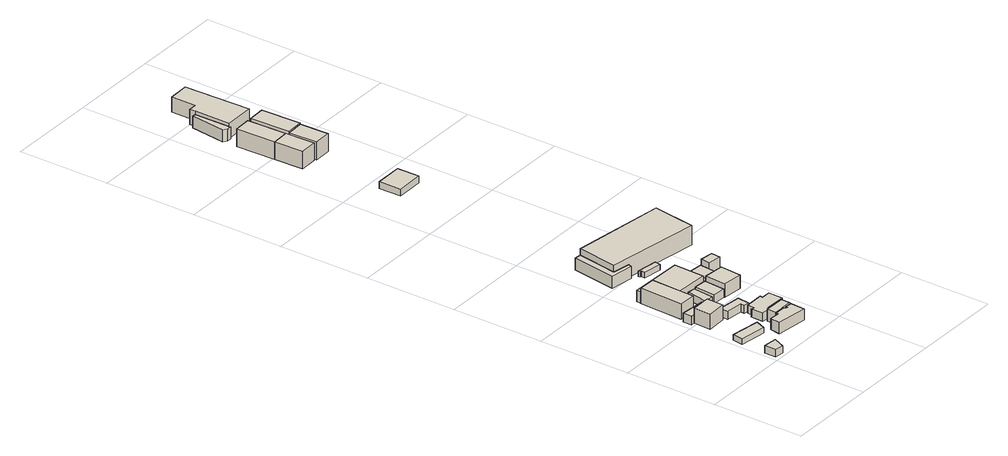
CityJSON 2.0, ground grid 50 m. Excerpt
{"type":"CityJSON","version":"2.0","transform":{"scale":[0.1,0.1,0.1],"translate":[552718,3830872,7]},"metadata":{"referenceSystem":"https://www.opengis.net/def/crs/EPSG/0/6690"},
"CityObjects":{
"building1":{"type":"Building","attributes":{"計測周辺長":25.78,"1/2500図郭":99,"区名":"平野区","町丁目名称":"加美南５丁目","class":"3001","usage":"441","measuredHeight":4,"storeysAboveGround":2,"BuildingDetailAttribute.buildingRoofEdgeArea":40.19,"BuildingDetailAttribute.buildingStructureType":"610","BuildingDetailAttribute.buildingStructureOrgType":"2","BuildingDetailAttribute.detailedUsage":"1510","BuildingDetailAttribute.specifiedBuildingCoverageRate":0.6,"BuildingDetailAttribute.surveyYear":2017,"BuildingRiverFloodingRiskAttribute.description":"2","BuildingRiverFloodingRiskAttribute.rank":"1","BuildingRiverFloodingRiskAttribute.depth":0.01,"BuildingRiverFloodingRiskAttribute.adminType":"1","BuildingRiverFloodingRiskAttribute.scale":"1","BuildingRiverFloodingRiskAttribute.duration":11.97,"BuildingIDAttribute.prefecture":"27","BuildingIDAttribute.city":"27126"},"geometry":[{"type":"Solid","lod":"1","boundaries":[[[[0,1,2,3]],[[2,4,5,3]],[[1,6,4,2]],[[0,7,6,1]],[[3,5,7,0]],[[4,6,7,5]]]]}]},
"building2":{"type":"Building","attributes":{"計測周辺長":42.56,"1/2500図郭":99,"区名":"平野区","町丁目名称":"加美南５丁目","class":"3001","usage":"431","storeysAboveGround":1,"BuildingDetailAttribute.buildingRoofEdgeArea":89.76,"BuildingDetailAttribute.buildingStructureType":"610","BuildingDetailAttribute.buildingStructureOrgType":"2","BuildingDetailAttribute.detailedUsage":"1740","BuildingDetailAttribute.specifiedBuildingCoverageRate":0.6,"BuildingDetailAttribute.surveyYear":2017,"BuildingRiverFloodingRiskAttribute.description":"2","BuildingRiverFloodingRiskAttribute.rank":"1","BuildingRiverFloodingRiskAttribute.depth":0.01,"BuildingRiverFloodingRiskAttribute.adminType":"1","BuildingRiverFloodingRiskAttribute.scale":"1","BuildingRiverFloodingRiskAttribute.duration":11.77,"BuildingIDAttribute.prefecture":"27","BuildingIDAttribute.city":"27126"},"geometry":[{"type":"Solid","lod":"1","boundaries":[[[[8,9,10,11]],[[10,12,13,11]],[[9,14,12,10]],[[8,15,14,9]],[[11,13,15,8]],[[12,14,15,13]]]]}]},
"building3":{"type":"Building","attributes":{"計測周辺長":126.07,"1/2500図郭":99,"区名":"平野区","町丁目名称":"加美南５丁目","街区番号":13,"class":"3001","usage":"441","measuredHeight":8.3,"storeysAboveGround":2,"BuildingDetailAttribute.buildingRoofEdgeArea":678,"BuildingDetailAttribute.buildingStructureType":"610","BuildingDetailAttribute.buildingStructureOrgType":"2","BuildingDetailAttribute.detailedUsage":"1520","BuildingDetailAttribute.specifiedBuildingCoverageRate":0.6,"BuildingDetailAttribute.surveyYear":2017,"BuildingRiverFloodingRiskAttribute.description":"2","BuildingRiverFloodingRiskAttribute.rank":"1","BuildingRiverFloodingRiskAttribute.depth":0.06,"BuildingRiverFloodingRiskAttribute.adminType":"1","BuildingRiverFloodingRiskAttribute.scale":"1","BuildingRiverFloodingRiskAttribute.duration":11.92,"BuildingIDAttribute.prefecture":"27","BuildingIDAttribute.city":"27126"},"geometry":[{"type":"Solid","lod":"1","boundaries":[[[[16,17,18,19]],[[18,20,21,19]],[[17,22,20,18]],[[16,23,22,17]],[[19,21,23,16]],[[20,22,23,21]]]]}]},
"building4":{"type":"Building","attributes":{"計測周辺長":126.07,"1/2500図郭":99,"区名":"平野区","町丁目名称":"加美南５丁目","街区番号":13,"class":"3001","usage":"441","measuredHeight":4.7,"storeysAboveGround":2,"BuildingDetailAttribute.buildingRoofEdgeArea":678,"BuildingDetailAttribute.buildingStructureType":"610","BuildingDetailAttribute.buildingStructureOrgType":"2","BuildingDetailAttribute.detailedUsage":"1520","BuildingDetailAttribute.specifiedBuildingCoverageRate":0.6,"BuildingDetailAttribute.surveyYear":2017,"BuildingRiverFloodingRiskAttribute.description":"2","BuildingRiverFloodingRiskAttribute.rank":"1","BuildingRiverFloodingRiskAttribute.depth":0.06,"BuildingRiverFloodingRiskAttribute.adminType":"1","BuildingRiverFloodingRiskAttribute.scale":"1","BuildingRiverFloodingRiskAttribute.duration":11.92,"BuildingIDAttribute.prefecture":"27","BuildingIDAttribute.city":"27126"},"geometry":[{"type":"Solid","lod":"1","boundaries":[[[[19,24,25,26,16]],[[26,27,28,16]],[[25,29,27,26]],[[24,30,29,25]],[[19,31,30,24]],[[16,28,31,19]],[[27,29,30,31,28]]]]}]},
"building5":{"type":"Building","attributes":{"class":"3001","measuredHeight":8.4,"BuildingDetailAttribute.specifiedBuildingCoverageRate":0.6,"BuildingDetailAttribute.surveyYear":2017,"BuildingRiverFloodingRiskAttribute.description":"2","BuildingRiverFloodingRiskAttribute.rank":"1","BuildingRiverFloodingRiskAttribute.depth":0.051,"BuildingRiverFloodingRiskAttribute.adminType":"1","BuildingRiverFloodingRiskAttribute.scale":"1","BuildingRiverFloodingRiskAttribute.duration":11.08,"BuildingIDAttribute.prefecture":"27","BuildingIDAttribute.city":"27126"},"geometry":[{"type":"Solid","lod":"1","boundaries":[[[[32,33,34,35,36,37]],[[36,38,39,37]],[[35,40,38,36]],[[34,41,40,35]],[[33,42,41,34]],[[32,43,42,33]],[[37,39,43,32]],[[38,40,41,42,43,39]]]]}]},
"building6":{"type":"Building","attributes":{"class":"3001","measuredHeight":6.1,"BuildingDetailAttribute.surveyYear":2017,"BuildingRiverFloodingRiskAttribute.description":"2","BuildingRiverFloodingRiskAttribute.rank":"1","BuildingRiverFloodingRiskAttribute.depth":0.29,"BuildingRiverFloodingRiskAttribute.adminType":"1","BuildingRiverFloodingRiskAttribute.scale":"1","BuildingRiverFloodingRiskAttribute.duration":9.75,"BuildingIDAttribute.prefecture":"27","BuildingIDAttribute.city":"27126"},"geometry":[{"type":"Solid","lod":"1","boundaries":[[[[44,45,46,47,48,49,50,51,52,53,54]],[[53,55,56,54]],[[52,57,55,53]],[[51,58,57,52]],[[50,59,58,51]],[[49,60,59,50]],[[48,61,60,49]],[[47,62,61,48]],[[46,63,62,47]],[[45,64,63,46]],[[44,65,64,45]],[[54,56,65,44]],[[55,57,58,59,60,61,62,63,64,65,56]]]]}]},
"building7":{"type":"Building","attributes":{"class":"3003","measuredHeight":4.3,"BuildingDetailAttribute.specifiedBuildingCoverageRate":0.6,"BuildingDetailAttribute.surveyYear":2017,"BuildingRiverFloodingRiskAttribute.description":"2","BuildingRiverFloodingRiskAttribute.rank":"1","BuildingRiverFloodingRiskAttribute.depth":0.001,"BuildingRiverFloodingRiskAttribute.adminType":"1","BuildingRiverFloodingRiskAttribute.scale":"1","BuildingRiverFloodingRiskAttribute.duration":12.1,"BuildingIDAttribute.prefecture":"27","BuildingIDAttribute.city":"27126"},"geometry":[{"type":"Solid","lod":"1","boundaries":[[[[66,67,68,69,70,71]],[[70,72,73,71]],[[69,74,72,70]],[[68,75,74,69]],[[67,76,75,68]],[[66,77,76,67]],[[71,73,77,66]],[[72,74,75,76,77,73]]]]}]},
"building8":{"type":"Building","attributes":{"class":"3001","measuredHeight":6.5,"BuildingDetailAttribute.specifiedBuildingCoverageRate":0.6,"BuildingDetailAttribute.surveyYear":2017,"BuildingRiverFloodingRiskAttribute.description":"2","BuildingRiverFloodingRiskAttribute.rank":"1","BuildingRiverFloodingRiskAttribute.depth":0.089,"BuildingRiverFloodingRiskAttribute.adminType":"1","BuildingRiverFloodingRiskAttribute.scale":"1","BuildingRiverFloodingRiskAttribute.duration":12.1,"BuildingIDAttribute.prefecture":"27","BuildingIDAttribute.city":"27126"},"geometry":[{"type":"Solid","lod":"1","boundaries":[[[[54,78,79,80,81,44]],[[81,82,83,44]],[[80,84,82,81]],[[79,85,84,80]],[[78,86,85,79]],[[54,87,86,78]],[[44,83,87,54]],[[82,84,85,86,87,83]]]]}]},
"building9":{"type":"Building","attributes":{"class":"3003","measuredHeight":4.2,"BuildingDetailAttribute.specifiedBuildingCoverageRate":0.6,"BuildingDetailAttribute.surveyYear":2017,"BuildingRiverFloodingRiskAttribute.description":"2","BuildingRiverFloodingRiskAttribute.rank":"1","BuildingRiverFloodingRiskAttribute.depth":0.06,"BuildingRiverFloodingRiskAttribute.adminType":"1","BuildingRiverFloodingRiskAttribute.scale":"1","BuildingRiverFloodingRiskAttribute.duration":11.92,"BuildingIDAttribute.prefecture":"27","BuildingIDAttribute.city":"27126"},"geometry":[{"type":"Solid","lod":"1","boundaries":[[[[88,89,90,91]],[[90,92,93,91]],[[89,94,92,90]],[[88,95,94,89]],[[91,93,95,88]],[[92,94,95,93]]]]}]},
"building10":{"type":"Building","attributes":{"計測周辺長":55,"1/2500図郭":99,"区名":"平野区","町丁目名称":"加美南５丁目","街区番号":13,"class":"3001","usage":"411","measuredHeight":4.4,"storeysAboveGround":3,"BuildingDetailAttribute.buildingRoofEdgeArea":146.31,"BuildingDetailAttribute.buildingStructureType":"610","BuildingDetailAttribute.buildingStructureOrgType":"2","BuildingDetailAttribute.detailedUsage":"1110","BuildingDetailAttribute.specifiedBuildingCoverageRate":0.6,"BuildingDetailAttribute.surveyYear":2017,"BuildingRiverFloodingRiskAttribute.description":"2","BuildingRiverFloodingRiskAttribute.rank":"1","BuildingRiverFloodingRiskAttribute.depth":0.089,"BuildingRiverFloodingRiskAttribute.adminType":"1","BuildingRiverFloodingRiskAttribute.scale":"1","BuildingRiverFloodingRiskAttribute.duration":12.1,"BuildingIDAttribute.prefecture":"27","BuildingIDAttribute.city":"27126"},"geometry":[{"type":"Solid","lod":"1","boundaries":[[[[96,97,98,99,100,101,102,103,104,105]],[[104,106,107,105]],[[103,108,106,104]],[[102,109,108,103]],[[101,110,109,102]],[[100,111,110,101]],[[99,112,111,100]],[[98,113,112,99]],[[97,114,113,98]],[[96,115,114,97]],[[105,107,115,96]],[[106,108,109,110,111,112,113,114,115,107]]]]}]},
"building11":{"type":"Building","attributes":{"class":"3003","measuredHeight":6.3,"BuildingDetailAttribute.specifiedBuildingCoverageRate":0.6,"BuildingDetailAttribute.surveyYear":2017,"BuildingRiverFloodingRiskAttribute.description":"2","BuildingRiverFloodingRiskAttribute.rank":"1","BuildingRiverFloodingRiskAttribute.depth":0.304,"BuildingRiverFloodingRiskAttribute.adminType":"1","BuildingRiverFloodingRiskAttribute.scale":"1","BuildingRiverFloodingRiskAttribute.duration":15.25,"BuildingIDAttribute.prefecture":"27","BuildingIDAttribute.city":"27126"},"geometry":[{"type":"Solid","lod":"1","boundaries":[[[[116,117,118,119,120,121]],[[120,122,123,121]],[[119,124,122,120]],[[118,125,124,119]],[[117,126,125,118]],[[116,127,126,117]],[[121,123,127,116]],[[122,124,125,126,127,123]]]]}]},
"building12":{"type":"Building","attributes":{"class":"3003","measuredHeight":4.6,"BuildingDetailAttribute.specifiedBuildingCoverageRate":0.6,"BuildingDetailAttribute.surveyYear":2017,"BuildingRiverFloodingRiskAttribute.description":"2","BuildingRiverFloodingRiskAttribute.rank":"1","BuildingRiverFloodingRiskAttribute.depth":0.013,"BuildingRiverFloodingRiskAttribute.adminType":"1","BuildingRiverFloodingRiskAttribute.scale":"1","BuildingRiverFloodingRiskAttribute.duration":11.47,"BuildingIDAttribute.prefecture":"27","BuildingIDAttribute.city":"27126"},"geometry":[{"type":"Solid","lod":"1","boundaries":[[[[128,129,130,131]],[[130,132,133,131]],[[129,134,132,130]],[[128,135,134,129]],[[131,133,135,128]],[[132,134,135,133]]]]}]},
"building13":{"type":"Building","attributes":{"class":"3003","measuredHeight":6.5,"BuildingDetailAttribute.specifiedBuildingCoverageRate":0.6,"BuildingDetailAttribute.surveyYear":2017,"BuildingRiverFloodingRiskAttribute.description":"2","BuildingRiverFloodingRiskAttribute.rank":"1","BuildingRiverFloodingRiskAttribute.depth":0.008,"BuildingRiverFloodingRiskAttribute.adminType":"1","BuildingRiverFloodingRiskAttribute.scale":"1","BuildingRiverFloodingRiskAttribute.duration":10.72,"BuildingIDAttribute.prefecture":"27","BuildingIDAttribute.city":"27126"},"geometry":[{"type":"Solid","lod":"1","boundaries":[[[[136,137,138,139,140,141]],[[140,142,143,141]],[[139,144,142,140]],[[138,145,144,139]],[[137,146,145,138]],[[136,147,146,137]],[[141,143,147,136]],[[142,144,145,146,147,143]]]]}]},
"building14":{"type":"Building","attributes":{"class":"3003","measuredHeight":7.3,"BuildingDetailAttribute.specifiedBuildingCoverageRate":0.6,"BuildingDetailAttribute.surveyYear":2017,"BuildingRiverFloodingRiskAttribute.description":"2","BuildingRiverFloodingRiskAttribute.rank":"1","BuildingRiverFloodingRiskAttribute.depth":0.213,"BuildingRiverFloodingRiskAttribute.adminType":"1","BuildingRiverFloodingRiskAttribute.scale":"1","BuildingRiverFloodingRiskAttribute.duration":11.47,"BuildingIDAttribute.prefecture":"27","BuildingIDAttribute.city":"27126"},"geometry":[{"type":"Solid","lod":"1","boundaries":[[[[148,149,150,151]],[[150,152,153,151]],[[149,154,152,150]],[[148,155,154,149]],[[151,153,155,148]],[[152,154,155,153]]]]}]},
"building15":{"type":"Building","attributes":{"class":"3003","BuildingDetailAttribute.specifiedBuildingCoverageRate":0.6,"BuildingDetailAttribute.surveyYear":2017,"BuildingRiverFloodingRiskAttribute.description":"2","BuildingRiverFloodingRiskAttribute.rank":"1","BuildingRiverFloodingRiskAttribute.depth":0.006,"BuildingRiverFloodingRiskAttribute.adminType":"1","BuildingRiverFloodingRiskAttribute.scale":"1","BuildingRiverFloodingRiskAttribute.duration":12.67,"BuildingIDAttribute.prefecture":"27","BuildingIDAttribute.city":"27126"},"geometry":[{"type":"Solid","lod":"1","boundaries":[[[[156,157,158,159,160,161]],[[160,162,163,161]],[[159,164,162,160]],[[158,165,164,159]],[[157,166,165,158]],[[156,167,166,157]],[[161,163,167,156]],[[162,164,165,166,167,163]]]]}]},
"building16":{"type":"Building","attributes":{"class":"3001","measuredHeight":3.2,"BuildingDetailAttribute.specifiedBuildingCoverageRate":0.6,"BuildingDetailAttribute.surveyYear":2017,"BuildingRiverFloodingRiskAttribute.description":"2","BuildingRiverFloodingRiskAttribute.rank":"1","BuildingRiverFloodingRiskAttribute.depth":0.404,"BuildingRiverFloodingRiskAttribute.adminType":"1","BuildingRiverFloodingRiskAttribute.scale":"1","BuildingRiverFloodingRiskAttribute.duration":15.25,"BuildingIDAttribute.prefecture":"27","BuildingIDAttribute.city":"27126"},"geometry":[{"type":"Solid","lod":"1","boundaries":[[[[168,169,170,171]],[[170,172,173,171]],[[169,174,172,170]],[[168,175,174,169]],[[171,173,175,168]],[[172,174,175,173]]]]}]},
"building17":{"type":"Building","attributes":{"class":"3001","measuredHeight":6.3,"BuildingDetailAttribute.surveyYear":2017,"BuildingRiverFloodingRiskAttribute.description":"2","BuildingRiverFloodingRiskAttribute.rank":"1","BuildingRiverFloodingRiskAttribute.depth":0.204,"BuildingRiverFloodingRiskAttribute.adminType":"1","BuildingRiverFloodingRiskAttribute.scale":"1","BuildingRiverFloodingRiskAttribute.duration":15.25,"BuildingIDAttribute.prefecture":"27","BuildingIDAttribute.city":"27126"},"geometry":[{"type":"Solid","lod":"1","boundaries":[[[[176,177,178,179]],[[178,180,181,179]],[[177,182,180,178]],[[176,183,182,177]],[[179,181,183,176]],[[180,182,183,181]]]]}]},
"building18":{"type":"Building","attributes":{"class":"3001","measuredHeight":10.5,"BuildingDetailAttribute.specifiedBuildingCoverageRate":0.6,"BuildingDetailAttribute.surveyYear":2017,"BuildingRiverFloodingRiskAttribute.description":"2","BuildingRiverFloodingRiskAttribute.rank":"1","BuildingRiverFloodingRiskAttribute.depth":0.002,"BuildingRiverFloodingRiskAttribute.adminType":"1","BuildingRiverFloodingRiskAttribute.scale":"1","BuildingRiverFloodingRiskAttribute.duration":12.67,"BuildingIDAttribute.prefecture":"27","BuildingIDAttribute.city":"27126"},"geometry":[{"type":"Solid","lod":"1","boundaries":[[[[184,185,186,187]],[[186,188,189,187]],[[185,190,188,186]],[[184,191,190,185]],[[187,189,191,184]],[[188,190,191,189]]]]}]},
"building19":{"type":"Building","attributes":{"計測周辺長":54.26,"1/2500図郭":90,"区名":"平野区","町丁目名称":"加美南４丁目","街区番号":6,"class":"3001","usage":"402","measuredHeight":3.7,"storeysAboveGround":1,"BuildingDetailAttribute.buildingRoofEdgeArea":182.11,"BuildingDetailAttribute.buildingStructureType":"610","BuildingDetailAttribute.buildingStructureOrgType":"2","BuildingDetailAttribute.detailedUsage":"1240","BuildingDetailAttribute.specifiedBuildingCoverageRate":0.6,"BuildingDetailAttribute.surveyYear":2017,"BuildingRiverFloodingRiskAttribute.description":"2","BuildingRiverFloodingRiskAttribute.rank":"1","BuildingRiverFloodingRiskAttribute.depth":0.19,"BuildingRiverFloodingRiskAttribute.adminType":"1","BuildingRiverFloodingRiskAttribute.scale":"1","BuildingRiverFloodingRiskAttribute.duration":17.23,"BuildingIDAttribute.prefecture":"27","BuildingIDAttribute.city":"27126"},"geometry":[{"type":"Solid","lod":"1","boundaries":[[[[192,193,194,195]],[[194,196,197,195]],[[193,198,196,194]],[[192,199,198,193]],[[195,197,199,192]],[[196,198,199,197]]]]}]},
"building20":{"type":"Building","attributes":{"計測周辺長":27.06,"1/2500図郭":90,"区名":"平野区","町丁目名称":"加美南４丁目","街区番号":6,"class":"3002","usage":"413","measuredHeight":9.5,"storeysAboveGround":3,"BuildingDetailAttribute.buildingRoofEdgeArea":38.27,"BuildingDetailAttribute.buildingStructureType":"610","BuildingDetailAttribute.buildingStructureOrgType":"2","BuildingDetailAttribute.detailedUsage":"1150","BuildingDetailAttribute.specifiedBuildingCoverageRate":0.6,"BuildingDetailAttribute.surveyYear":2017,"BuildingRiverFloodingRiskAttribute.description":"2","BuildingRiverFloodingRiskAttribute.rank":"1","BuildingRiverFloodingRiskAttribute.depth":0.473,"BuildingRiverFloodingRiskAttribute.adminType":"1","BuildingRiverFloodingRiskAttribute.scale":"1","BuildingRiverFloodingRiskAttribute.duration":24.33,"BuildingIDAttribute.prefecture":"27","BuildingIDAttribute.city":"27126"},"geometry":[{"type":"Solid","lod":"1","boundaries":[[[[200,201,202,203]],[[202,204,205,203]],[[201,206,204,202]],[[200,207,206,201]],[[203,205,207,200]],[[204,206,207,205]]]]}]},
"building21":{"type":"Building","attributes":{"計測周辺長":26.26,"1/2500図郭":90,"区名":"平野区","町丁目名称":"加美南４丁目","街区番号":6,"class":"3002","usage":"401","measuredHeight":9.5,"storeysAboveGround":3,"BuildingDetailAttribute.buildingRoofEdgeArea":34.5,"BuildingDetailAttribute.buildingStructureType":"610","BuildingDetailAttribute.buildingStructureOrgType":"2","BuildingDetailAttribute.detailedUsage":"1310","BuildingDetailAttribute.specifiedBuildingCoverageRate":0.6,"BuildingDetailAttribute.surveyYear":2017,"BuildingRiverFloodingRiskAttribute.description":"2","BuildingRiverFloodingRiskAttribute.rank":"1","BuildingRiverFloodingRiskAttribute.depth":0.345,"BuildingRiverFloodingRiskAttribute.adminType":"1","BuildingRiverFloodingRiskAttribute.scale":"1","BuildingRiverFloodingRiskAttribute.duration":24.17,"BuildingIDAttribute.prefecture":"27","BuildingIDAttribute.city":"27126"},"geometry":[{"type":"Solid","lod":"1","boundaries":[[[[208,209,210,211]],[[210,212,213,211]],[[209,214,212,210]],[[208,215,214,209]],[[211,213,215,208]],[[212,214,215,213]]]]}]},
"building22":{"type":"Building","attributes":{"class":"3003","measuredHeight":6.5,"BuildingDetailAttribute.specifiedBuildingCoverageRate":0.6,"BuildingDetailAttribute.surveyYear":2017,"BuildingRiverFloodingRiskAttribute.description":"2","BuildingRiverFloodingRiskAttribute.rank":"2","BuildingRiverFloodingRiskAttribute.depth":0.531,"BuildingRiverFloodingRiskAttribute.adminType":"1","BuildingRiverFloodingRiskAttribute.scale":"1","BuildingRiverFloodingRiskAttribute.duration":25.85,"BuildingIDAttribute.prefecture":"27","BuildingIDAttribute.city":"27126"},"geometry":[{"type":"Solid","lod":"1","boundaries":[[[[216,217,218,219,220,221]],[[220,222,223,221]],[[219,224,222,220]],[[218,225,224,219]],[[217,226,225,218]],[[216,227,226,217]],[[221,223,227,216]],[[222,224,225,226,227,223]]]]}]},
"building23":{"type":"Building","attributes":{"計測周辺長":26.89,"1/2500図郭":90,"区名":"平野区","町丁目名称":"加美南４丁目","街区番号":6,"class":"3002","usage":"411","measuredHeight":9.8,"storeysAboveGround":3,"BuildingDetailAttribute.buildingRoofEdgeArea":37.51,"BuildingDetailAttribute.buildingStructureType":"610","BuildingDetailAttribute.buildingStructureOrgType":"2","BuildingDetailAttribute.detailedUsage":"1110","BuildingDetailAttribute.specifiedBuildingCoverageRate":0.6,"BuildingDetailAttribute.surveyYear":2017,"BuildingRiverFloodingRiskAttribute.description":"2","BuildingRiverFloodingRiskAttribute.rank":"1","BuildingRiverFloodingRiskAttribute.depth":0.384,"BuildingRiverFloodingRiskAttribute.adminType":"1","BuildingRiverFloodingRiskAttribute.scale":"1","BuildingRiverFloodingRiskAttribute.duration":19.87,"BuildingIDAttribute.prefecture":"27","BuildingIDAttribute.city":"27126"},"geometry":[{"type":"Solid","lod":"1","boundaries":[[[[228,229,230,231]],[[230,232,233,231]],[[229,234,232,230]],[[228,235,234,229]],[[231,233,235,228]],[[232,234,235,233]]]]}]},
"building24":{"type":"Building","attributes":{"計測周辺長":27.32,"1/2500図郭":90,"区名":"平野区","町丁目名称":"加美南４丁目","街区番号":6,"class":"3002","usage":"411","measuredHeight":10.4,"storeysAboveGround":3,"BuildingDetailAttribute.buildingRoofEdgeArea":39.56,"BuildingDetailAttribute.buildingStructureType":"610","BuildingDetailAttribute.buildingStructureOrgType":"2","BuildingDetailAttribute.detailedUsage":"1110","BuildingDetailAttribute.specifiedBuildingCoverageRate":0.6,"BuildingDetailAttribute.surveyYear":2017,"BuildingRiverFloodingRiskAttribute.description":"2","BuildingRiverFloodingRiskAttribute.rank":"1","BuildingRiverFloodingRiskAttribute.depth":0.458,"BuildingRiverFloodingRiskAttribute.adminType":"1","BuildingRiverFloodingRiskAttribute.scale":"1","BuildingRiverFloodingRiskAttribute.duration":18.58,"BuildingIDAttribute.prefecture":"27","BuildingIDAttribute.city":"27126"},"geometry":[{"type":"Solid","lod":"1","boundaries":[[[[236,237,228,231]],[[228,238,239,231]],[[237,240,238,228]],[[236,241,240,237]],[[231,239,241,236]],[[238,240,241,239]]]]}]},
"building25":{"type":"Building","attributes":{"計測周辺長":50.04,"1/2500図郭":90,"区名":"平野区","町丁目名称":"加美南４丁目","街区番号":6,"class":"3001","usage":"413","measuredHeight":8.2,"storeysAboveGround":2,"BuildingDetailAttribute.buildingRoofEdgeArea":155.47,"BuildingDetailAttribute.buildingStructureType":"610","BuildingDetailAttribute.buildingStructureOrgType":"2","BuildingDetailAttribute.detailedUsage":"1150","BuildingDetailAttribute.specifiedBuildingCoverageRate":0.6,"BuildingDetailAttribute.surveyYear":2017,"BuildingRiverFloodingRiskAttribute.description":"2","BuildingRiverFloodingRiskAttribute.rank":"1","BuildingRiverFloodingRiskAttribute.depth":0.435,"BuildingRiverFloodingRiskAttribute.adminType":"1","BuildingRiverFloodingRiskAttribute.scale":"1","BuildingRiverFloodingRiskAttribute.duration":20.42,"BuildingIDAttribute.prefecture":"27","BuildingIDAttribute.city":"27126"},"geometry":[{"type":"Solid","lod":"1","boundaries":[[[[221,242,243,244,245,246,216]],[[246,247,248,216]],[[245,249,247,246]],[[244,250,249,245]],[[243,251,250,244]],[[242,252,251,243]],[[221,253,252,242]],[[216,248,253,221]],[[247,249,250,251,252,253,248]]]]}]}
},
"vertices":[
[10,12,21],[9,75,21],[86,68,21],[57,5,21],[86,68,61],[57,5,61],[9,75,61],[10,12,61],
[156,184,21],[12,205,21],[19,263,21],[178,240,21],[19,263,51],[178,240,51],[12,205,51],[156,184,51],
[145,504,20],[143,411,20],[38,408,20],[42,503,20],[38,408,103],[42,503,103],[143,411,103],[145,504,103],
[20,502,20],[21,553,20],[158,543,20],[158,543,67],[145,504,67],[21,553,67],[20,502,67],[42,503,67],
[136,811,19],[132,671,19],[129,573,19],[36,576,19],[43,814,19],[48,814,19],[43,814,103],[48,814,103],[36,576,103],[129,573,103],[132,671,103],[136,811,103],
[313,188,19],[318,183,19],[333,175,19],[335,186,19],[370,181,19],[366,103,19],[196,124,19],[205,179,19],[258,175,19],[258,187,19],[303,188,19],[258,187,80],[303,188,80],[258,175,80],[205,179,80],[196,124,80],[366,103,80],[370,181,80],[335,186,80],[333,175,80],[318,183,80],[313,188,80],
[252,366,20],[254,387,20],[160,397,20],[164,442,20],[289,429,20],[283,363,20],[289,429,63],[283,363,63],[164,442,63],[160,397,63],[254,387,63],[252,366,63],
[256,188,19],[257,238,19],[369,237,19],[368,187,19],[368,187,84],[313,188,84],[369,237,84],[257,238,84],[256,188,84],[303,188,84],
[183,542,19],[201,652,19],[243,648,19],[232,537,19],[243,648,61],[232,537,61],[201,652,61],[183,542,61],
[304,265,19],[305,250,19],[244,254,19],[246,321,19],[261,315,19],[264,355,19],[364,356,19],[364,341,19],[414,341,19],[412,264,19],[414,341,63],[412,264,63],[364,341,63],[364,356,63],[264,355,63],[261,315,63],[246,321,63],[244,254,63],[305,250,63],[304,265,63],
[48,840,18],[342,831,18],[337,665,18],[132,671,18],[136,811,18],[48,814,18],[136,811,80],[48,814,80],[132,671,80],[337,665,80],[342,831,80],[48,840,80],
[244,533,20],[252,649,20],[323,644,20],[314,528,20],[323,644,66],[314,528,66],[252,649,66],[244,533,66],
[119,1023,17],[215,1007,17],[209,987,17],[82,1005,17],[120,1246,17],[155,1241,17],[120,1246,82],[155,1241,82],[82,1005,82],[209,987,82],[215,1007,82],[119,1023,82],
[317,527,19],[326,642,19],[438,633,19],[429,518,19],[438,633,92],[429,518,92],[326,642,92],[317,527,92],
[248,938,17],[251,960,17],[243,961,17],[244,971,17],[356,955,17],[352,924,17],[356,955,47],[352,924,47],[244,971,47],[243,961,47],[251,960,47],[248,938,47],
[364,650,17],[375,770,17],[454,763,17],[443,642,17],[454,763,49],[443,642,49],[375,770,49],[364,650,49],
[451,711,17],[457,762,17],[530,754,17],[523,702,17],[530,754,80],[523,702,80],[457,762,80],[451,711,80],
[668,1174,12],[633,943,12],[119,1023,12],[155,1241,12],[119,1023,117],[155,1241,117],[633,943,117],[668,1174,117],
[203,2435,11],[352,2437,11],[354,2315,11],[205,2313,11],[354,2315,48],[205,2313,48],[352,2437,48],[203,2435,48],
[234,2995,9],[239,2837,9],[144,2834,9],[139,2992,9],[144,2834,104],[139,2992,104],[239,2837,104],[234,2995,104],
[132,3207,8],[227,3210,8],[234,2995,8],[139,2992,8],[234,2995,103],[139,2992,103],[227,3210,103],[132,3207,103],
[173,3278,8],[173,3269,8],[150,3269,8],[129,3284,8],[153,3474,8],[171,3472,8],[153,3474,72],[171,3472,72],[129,3284,72],[150,3269,72],[173,3269,72],[173,3278,72],
[337,2986,9],[342,2830,9],[247,2827,9],[242,2983,9],[247,2827,107],[242,2983,107],[342,2830,107],[337,2986,107],
[235,3200,9],[330,3203,9],[337,2986,113],[242,2983,113],[330,3203,113],[235,3200,113],
[170,3504,8],[214,3504,8],[212,3638,8],[326,3642,8],[336,3280,8],[336,3280,90],[173,3278,90],[326,3642,90],[212,3638,90],[214,3504,90],[170,3504,90],[171,3472,90]
]}
